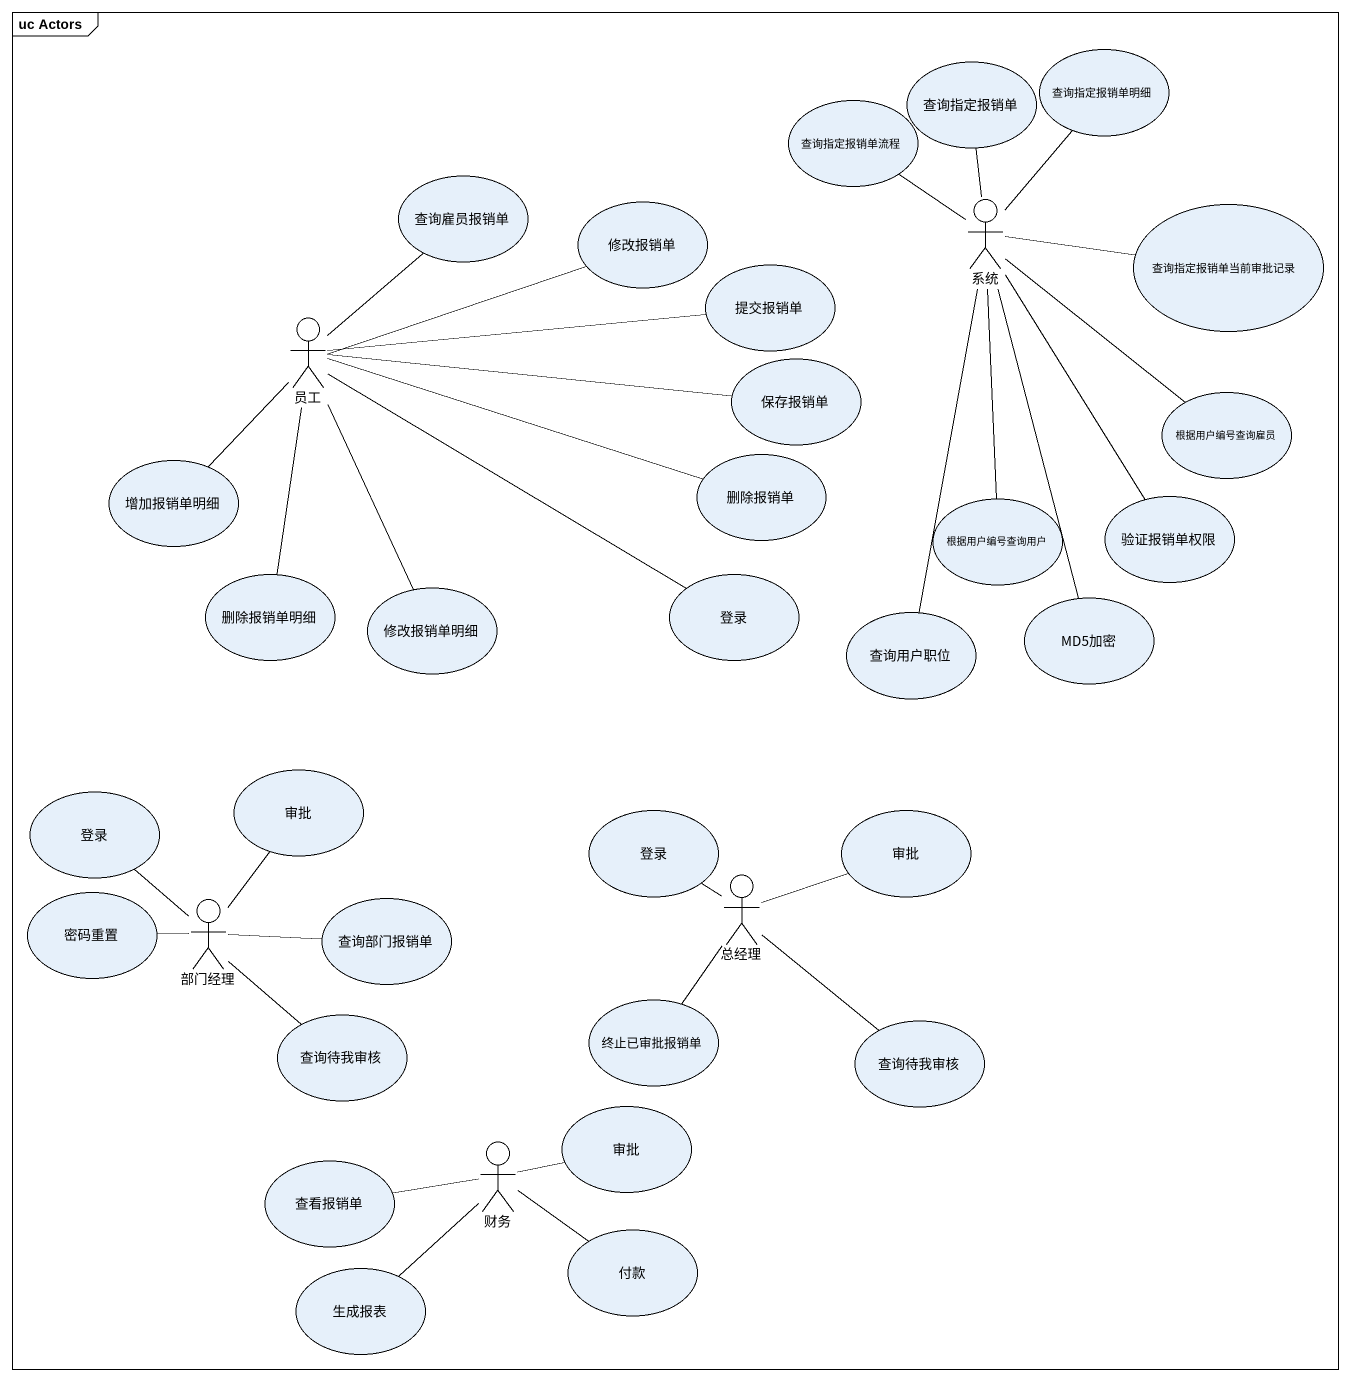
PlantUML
@startuml
mainframe uc Actors
usecase 查询指定报销单
usecase 查询指定报销单明细
usecase 查询指定报销单流程
usecase 查询雇员报销单
usecase 修改报销单
actor 系统
usecase 查询指定报销单当前审批记录
usecase 提交报销单
actor 员工
usecase 保存报销单
usecase 根据用户编号查询雇员
usecase 删除报销单
usecase 增加报销单明细
usecase 根据用户编号查询用户
usecase 验证报销单权限
usecase 删除报销单明细
usecase 修改报销单明细
usecase 登录
usecase 查询用户职位
usecase MD5加密
usecase "登录" as 登录_2
usecase 审批
usecase "登录" as 登录_3
usecase "审批" as 审批_2
usecase 密码重置
actor 部门经理
usecase 查询部门报销单
actor 总经理
usecase 查询待我审核
usecase 终止已审批报销单
usecase "查询待我审核" as 查询待我审核_2
usecase "审批" as 审批_3
usecase 查看报销单
actor 财务
usecase 付款
usecase 生成报表
系统 -up- 查询指定报销单
系统 -up- 查询指定报销单明细
系统 -up- 查询指定报销单流程
系统 -right- 查询指定报销单当前审批记录
系统 -- 根据用户编号查询雇员
系统 -- 根据用户编号查询用户
系统 -- 验证报销单权限
系统 -- 查询用户职位
系统 -- MD5加密
员工 -up- 查询雇员报销单
员工 -right- 修改报销单
员工 -right- 提交报销单
员工 -right- 保存报销单
员工 -right- 删除报销单
员工 -- 增加报销单明细
员工 -- 删除报销单明细
员工 -- 修改报销单明细
员工 -right- 登录
部门经理 -up- 登录_2
部门经理 -up- 审批
部门经理 -left- 密码重置
部门经理 -right- 查询部门报销单
部门经理 -- 查询待我审核
总经理 -up- 登录_3
总经理 -right- 审批_2
总经理 -- 终止已审批报销单
总经理 -- 查询待我审核_2
财务 -right- 审批_3
财务 -left- 查看报销单
财务 -right- 付款
财务 -- 生成报表
@enduml
